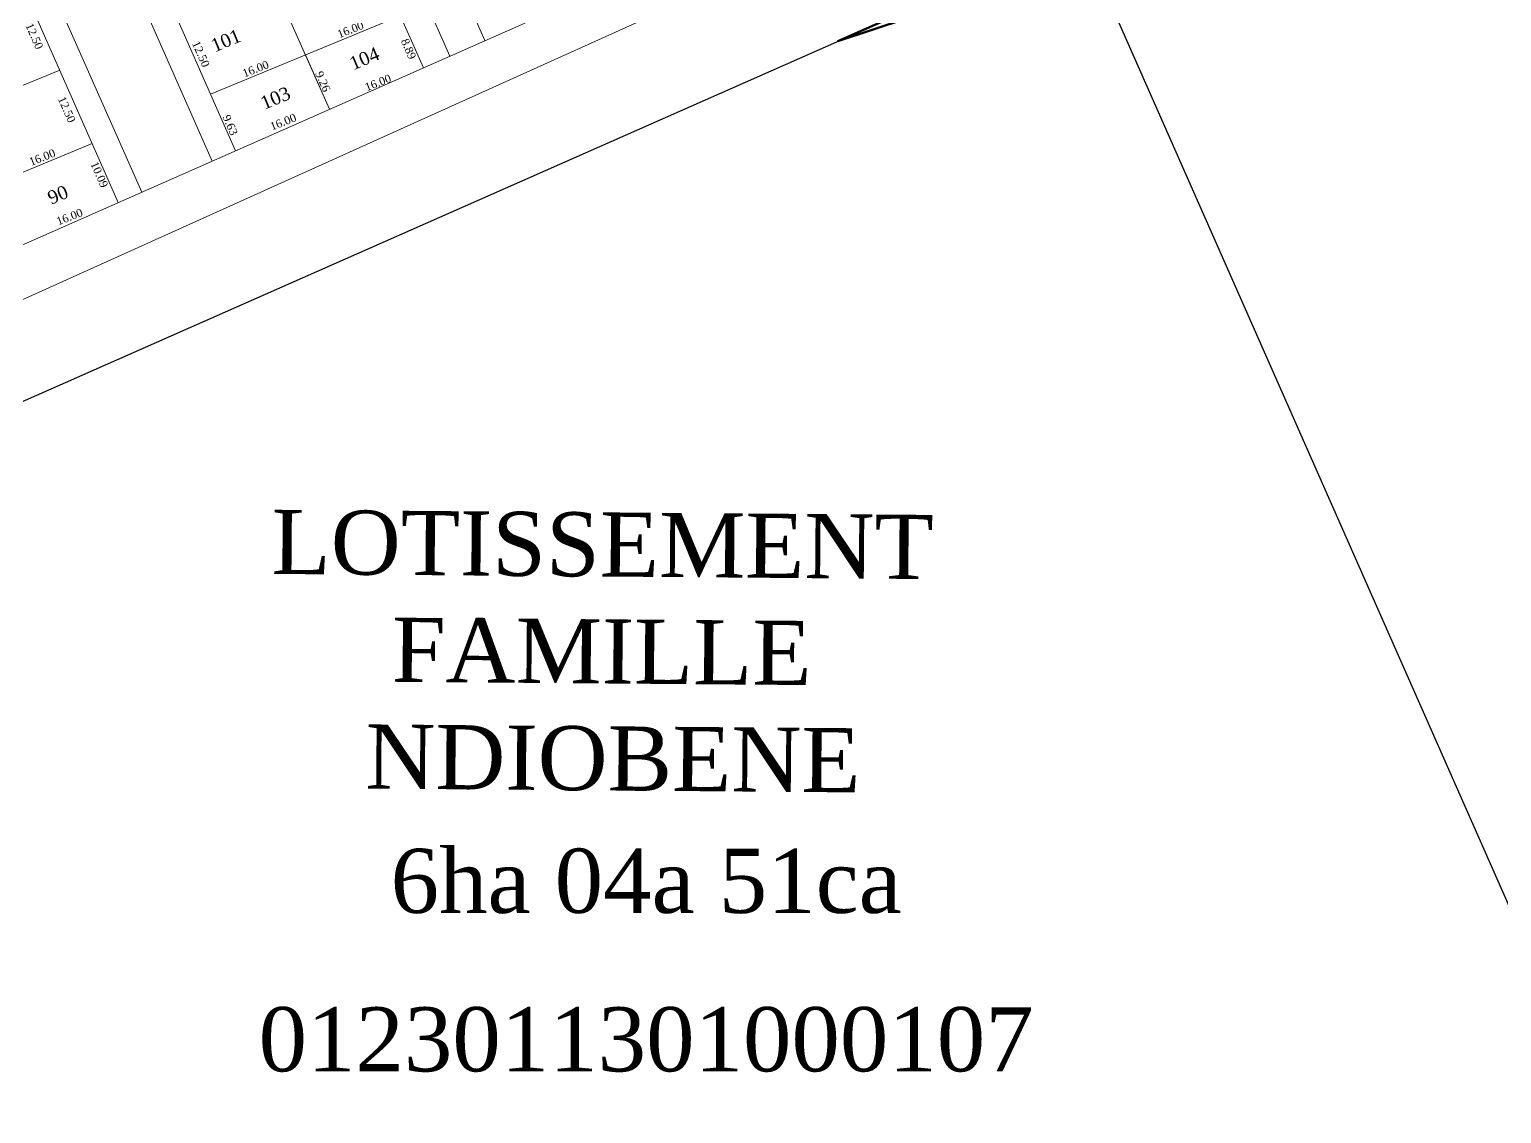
# Model space of a CAD drawing. Header units: metres. Extents: x 245225 to 248406, y 1633796 to 1637634.
# Drawn here: x 246512.7 to 246742.2, y 1637127.7 to 1637296.7 of the extents above; entities that cross this region are included whole.
import ezdxf

# ---------------------------------------------------------------- set-up
doc = ezdxf.new("R2010")
doc.units = ezdxf.units.M
doc.header["$MEASUREMENT"] = 0
doc.layers.add('A_revoir_niveau_0', color=7, linetype='Continuous')
doc.layers.add('LIMITES TITRES FONCIERS', color=7, linetype='Continuous', lineweight=0)
doc.layers.add('LIMITES_PARCELLES', color=7, linetype='Continuous', lineweight=0, true_color=0xffffff)
doc.styles.get("Standard").update_dxf_attribs({"font": 'txt.shx'})

msp = doc.modelspace()

# ---------------------------------------------------------------- linework, layer by layer
at = {"layer": 'A_revoir_niveau_0'}
msp.add_line((246590.710672, 1637290.290835), (246590.710755, 1637290.290649), dxfattribs=at)
at = {"layer": 'A_revoir_niveau_0', "color": 51, "true_color": 0xf8f6b0}
msp.add_line((246586.608538, 1637288.440106), (246586.60862, 1637288.43992), dxfattribs=at)
at = {"layer": 'LIMITES TITRES FONCIERS', "color": 5, "linetype": 'Continuous', "lineweight": 53, "flags": 128}
msp.add_lwpolyline([(246892.906505, 1637407.118136), (246638.746644, 1637294.893334), (246801.983905, 1637348.798178), (246826.491205, 1637354.173578), (246870.606305, 1637363.849778), (246883.226005, 1637366.617778), (246889.989205, 1637371.112178), (246891.432705, 1637372.071378), (246899.096905, 1637377.164578), (246908.156305, 1637383.184878), (246892.906505, 1637407.118136)], close=True, dxfattribs=at)
at = {"layer": 'LIMITES TITRES FONCIERS', "color": 5, "linetype": 'Continuous', "lineweight": 0, "flags": 128}
msp.add_lwpolyline([(246740.25241, 1637357.75844), (246341.82451, 1637178.002763)], dxfattribs=at)
at = {"layer": 'limites_parcelles', "color": 7}
for p, q in [((246559.939359, 1637348.828573), (246583.726594, 1637294.965849)), ((246554.363659, 1637346.602295), (246578.237993, 1637292.542346)), ((246550.325703, 1637344.606636), (246574.121434, 1637290.724671)), ((246535.540155, 1637338.480939), (246559.48478, 1637284.261826)), ((246520.754607, 1637332.355243), (246544.848126, 1637277.798982)), ((246516.997181, 1637330.962032), (246541.188963, 1637276.183271)), ((246502.272672, 1637324.698123), (246526.552308, 1637269.720427)), ((246505.88039, 1637326.430325), (246530.211472, 1637271.336138)), ((246540.959253, 1637286.604768), (246570.530349, 1637298.85616)), ((246555.744801, 1637292.730464), (246559.48478, 1637284.261826)), ((246487.855061, 1637278.133874), (246517.426157, 1637290.385266)), ((246581.139362, 1637285.97262), (246581.139444, 1637285.972433)), ((246577.037372, 1637284.121956), (246577.037454, 1637284.12177)), ((246492.906223, 1637266.696255), (246522.477318, 1637278.947647)), ((246562.452517, 1637277.541819), (246562.4526, 1637277.541631)), ((246544.221449, 1637269.316647), (246544.221533, 1637269.316459)), ((246547.867663, 1637270.961681), (246547.867746, 1637270.961493)), ((246529.636595, 1637262.736509), (246529.636679, 1637262.73632)), ((246533.282809, 1637264.381544), (246533.282892, 1637264.381355)), ((246515.051741, 1637256.156372), (246515.051825, 1637256.156182))]:
    msp.add_line(p, q, dxfattribs=at)
at = {"layer": 'limites_parcelles', "color": 7, "flags": 128}
msp.add_lwpolyline([(246737.709373, 1637362.957257), (246402.140748, 1637214.78625)], dxfattribs=at)
at = {"layer": 'limites_parcelles', "color": 7, "linetype": 'Continuous', "lineweight": 30, "flags": 128}
msp.add_lwpolyline([(246463.895474, 1637217.687445), (246676.496532, 1637311.561873), (246754.429143, 1637135.064868), (246612.650598, 1636937.350452), (246585.993692, 1636941.166878), (246463.895474, 1637217.687445)], close=True, dxfattribs=at)
at = {"layer": 'limites_parcelles', "color": 7, "linetype": 'Continuous', "lineweight": 13, "flags": 128}
msp.add_lwpolyline([(246806.846749, 1637221.617363), (246799.130273, 1637197.401929), (246754.429118, 1637135.064923), (246676.496575, 1637311.561892)], dxfattribs=at)

# ---------------------------------------------------------------- texts
at = {"layer": 'limites_parcelles', "color": 7, "lineweight": 0, "attachment_point": 9}
for s, insert, char_height, rotation in [('\\fTimes New Roman|b0|i0|c00|p23;\\A1;12.50', (246513.738483, 1637293.465917), 1.248, 293.7394337), ('\\fTimes New Roman|b0|i0|c00|p23;\\A1;16.00', (246564.964335, 1637296.856565), 1.248, 21.42002093), ('\\fTimes New Roman|b0|i0|c00|p23;\\A1;12.50', (246539.701621, 1637290.682894), 1.248, 293.7394337), ('\\fTimes New Roman|b0|i0|c00|p23;\\A1;101', (246545.914828, 1637294.914362), 2.08, 22.84074961), ('\\fTimes New Roman|b0|i0|c00|p23;\\A1;8.89', (246571.890978, 1637291.907544), 1.248, 293.7394337), ('\\fTimes New Roman|b0|i0|c00|p23;\\A1;16.00', (246550.178787, 1637290.730869), 1.248, 21.42002093), ('\\fTimes New Roman|b0|i0|c00|p23;\\A1;9.26', (246558.537192, 1637286.826807), 1.248, 293.7394337), ('\\fTimes New Roman|b0|i0|c00|p23;\\A1;103', (246553.646294, 1637285.957793), 2.08, 22.84074961), ('\\fTimes New Roman|b0|i0|c00|p23;\\A1;16.00', (246569.25777, 1637288.588566), 1.248, 21.42002093), ('\\fTimes New Roman|b0|i0|c00|p23;\\A1;12.50', (246518.789645, 1637282.028298), 1.248, 293.7394337), ('\\fTimes New Roman|b0|i0|c00|p23;\\A1;9.63', (246544.084402, 1637280.036362), 1.248, 293.7394337), ('\\fTimes New Roman|b0|i0|c00|p23;\\A1;16.00', (246554.472222, 1637282.46287), 1.248, 21.42002093), ('\\fTimes New Roman|b0|i0|c00|p23;\\A1;16.00', (246516.911304, 1637276.948053), 1.248, 21.42002093), ('\\fTimes New Roman|b0|i0|c00|p23;\\A1;10.09', (246523.870872, 1637271.889815), 1.248, 293.7394337), ('\\fTimes New Roman|b0|i0|c00|p23;\\A1;90', (246519.0081, 1637270.570954), 2.08, 22.84074961), ('\\fTimes New Roman|b0|i0|c00|p23;\\A1;16.00', (246521.171268, 1637267.672074), 1.248, 21.42002093)]:
    msp.add_mtext(s, dxfattribs=dict(at, insert=insert, char_height=char_height, rotation=rotation))
at = {"layer": 'limites_parcelles', "color": 7, "lineweight": 0, "insert": (246567.512984, 1637292.112501), "char_height": 2.08, "width": 2.655698, "attachment_point": 9, "rotation": 22.84074961}
msp.add_mtext('\\fTimes New Roman|b0|i0|c00|p23;\\A1;104', dxfattribs=at)
at = {"layer": 'limites_parcelles', "color": 7, "linetype": 'Continuous', "lineweight": 0, "insert": (246602.108094, 1637221.432177), "char_height": 10, "attachment_point": 2, "rotation": 359.54804625}
msp.add_mtext('\\fTimes New Roman|b0|i0|c00|p23;LOTISSEMENT \\PFAMILLE\\P NDIOBENE', dxfattribs=at)
at = {"layer": 'limites_parcelles', "color": 7, "linetype": 'Continuous', "lineweight": 30, "char_height": 10, "attachment_point": 2, "line_spacing_factor": 0.72}
for s, insert in [('\\fTimes New Roman|b0|i0|c00|p23;6ha 04a 51ca', (246608.859143, 1637168.996759)), ('\\fTimes New Roman|b0|i0|c00|p23;0123011301000107', (246608.859143, 1637144.296706))]:
    msp.add_mtext(s, dxfattribs=dict(at, insert=insert))

doc.saveas('drawing.dxf')
